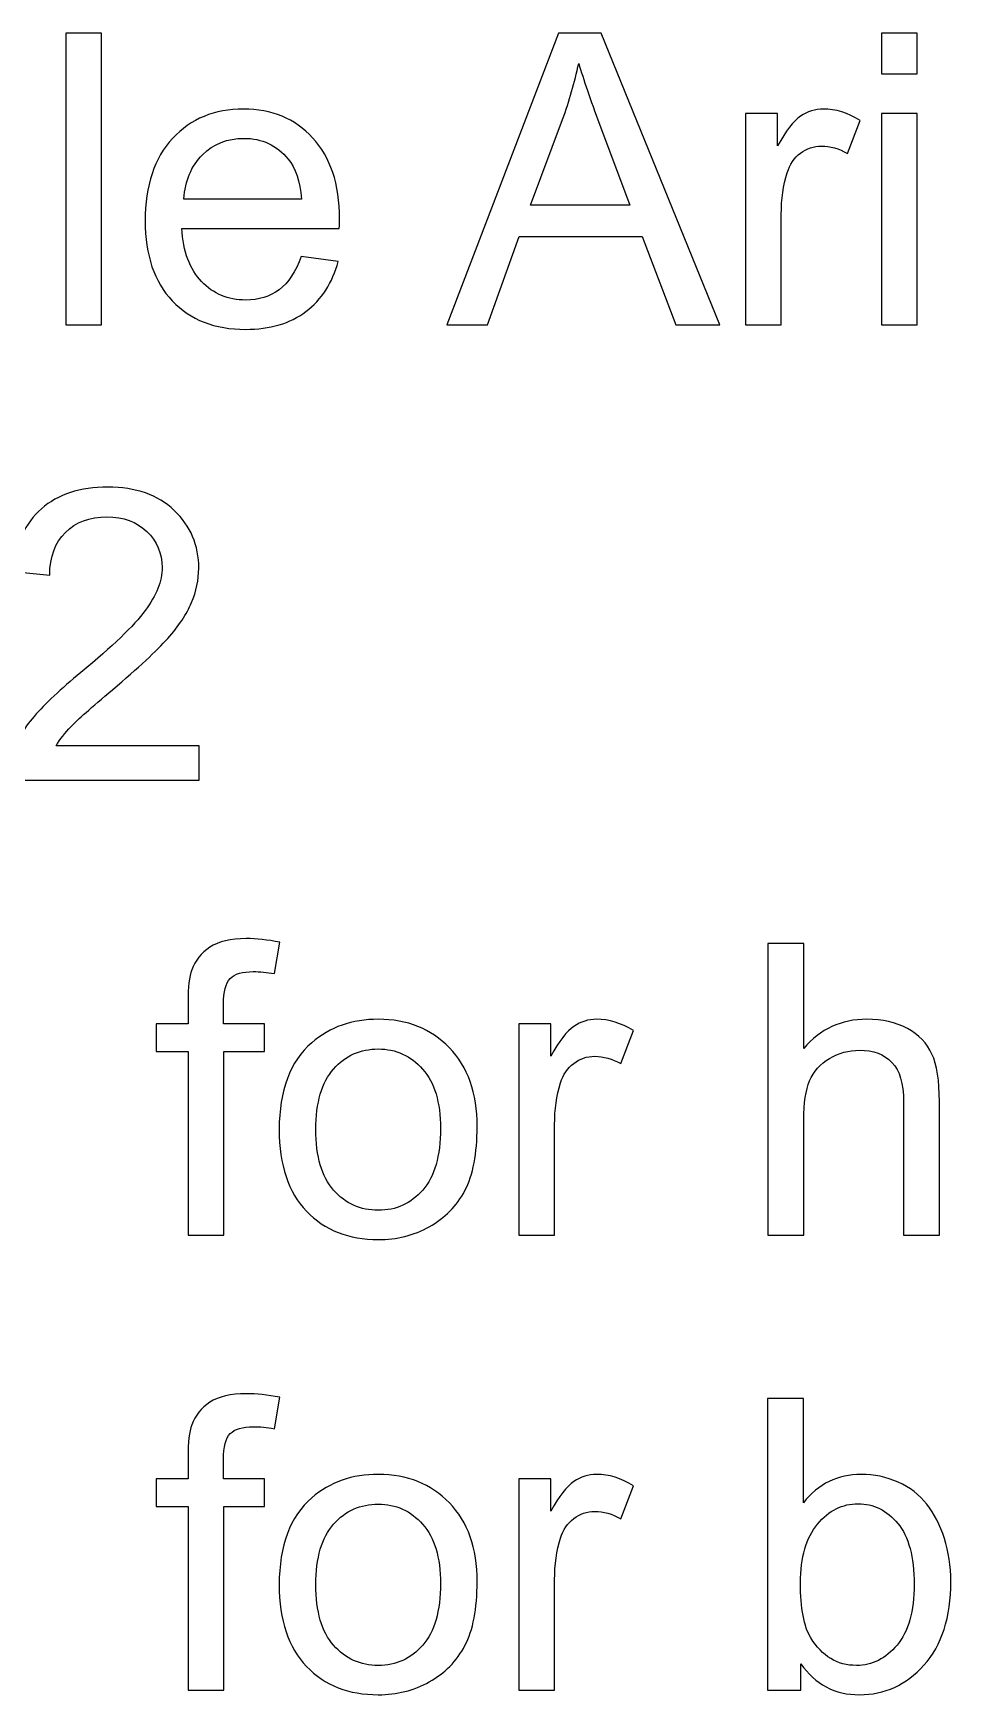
# Model space of a CAD drawing. Header units: centimetres. Extents: x -93 to 10, y -23 to 17.
# Drawn here: x -1.53 to 2.28, y 5.89 to 12.79 of the extents above; entities that cross this region are included whole.
import ezdxf

# ---------------------------------------------------------------- set-up
doc = ezdxf.new("R2010")
doc.units = ezdxf.units.CM
doc.header["$MEASUREMENT"] = 0
doc.layers.add('CASE_LAYER', color=7, linetype='Continuous')

msp = doc.modelspace()

# ---------------------------------------------------------------- linework, layer by layer
at = {"layer": 'CASE_LAYER', "color": 250}
for points, knots in [([(-1.39904, 11.57997), (-1.39904, 11.57997), (-1.39904, 12.79239), (-1.39904, 12.79239), (-1.39904, 12.79239), (-1.25002, 12.79239), (-1.25002, 12.79239), (-1.25002, 12.79239), (-1.25002, 11.57997), (-1.25002, 11.57997), (-1.25002, 11.57997), (-1.39904, 11.57997), (-1.39904, 11.57997)], [0, 0, 0, 0, 0.25, 0.25, 0.25, 0.5, 0.5, 0.5, 0.75, 0.75, 0.75, 1, 1, 1, 1]), ([(0.18507, 11.57997), (0.18507, 11.57997), (0.65017, 12.79239), (0.65017, 12.79239), (0.65017, 12.79239), (0.82656, 12.79239), (0.82656, 12.79239), (0.82656, 12.79239), (1.32017, 11.57997), (1.32017, 11.57997), (1.32017, 11.57997), (1.13757, 11.57997), (1.13757, 11.57997), (1.13757, 11.57997), (0.9973, 11.94742), (0.9973, 11.94742), (0.9973, 11.94742), (0.48676, 11.94742), (0.48676, 11.94742), (0.48676, 11.94742), (0.35525, 11.57997), (0.35525, 11.57997), (0.35525, 11.57997), (0.18507, 11.57997), (0.18507, 11.57997)], [0, 0, 0, 0, 0.125, 0.125, 0.125, 0.25, 0.25, 0.25, 0.375, 0.375, 0.375, 0.5, 0.5, 0.5, 0.625, 0.625, 0.625, 0.75, 0.75, 0.75, 0.875, 0.875, 0.875, 1, 1, 1, 1]), ([(1.9927, 12.62306), (1.9927, 12.62306), (1.9927, 12.79239), (1.9927, 12.79239), (1.9927, 12.79239), (2.14171, 12.79239), (2.14171, 12.79239), (2.14171, 12.79239), (2.14171, 12.62306), (2.14171, 12.62306), (2.14171, 12.62306), (1.9927, 12.62306), (1.9927, 12.62306)], [0, 0, 0, 0, 0.25, 0.25, 0.25, 0.5, 0.5, 0.5, 0.75, 0.75, 0.75, 1, 1, 1, 1]), ([(0.5339, 12.07781), (0.5339, 12.07781), (0.94707, 12.07781), (0.94707, 12.07781), (0.94707, 12.07781), (0.82063, 12.41394), (0.82063, 12.41394), (0.78253, 12.5161), (0.75375, 12.60048), (0.73371, 12.66709), (0.71706, 12.58807), (0.69476, 12.51045), (0.66682, 12.43369), (0.66682, 12.43369), (0.5339, 12.07781), (0.5339, 12.07781)], [0, 0, 0, 0, 0.2, 0.2, 0.2, 0.4, 0.4, 0.4, 0.6, 0.6, 0.6, 0.8, 0.8, 0.8, 1, 1, 1, 1]), ([(-0.42001, 11.86445), (-0.42001, 11.86445), (-0.26592, 11.84413), (-0.26592, 11.84413), (-0.28991, 11.75467), (-0.33478, 11.68496), (-0.40026, 11.63557), (-0.46573, 11.58618), (-0.54927, 11.56134), (-0.65115, 11.56134), (-0.77928, 11.56134), (-0.88088, 11.60085), (-0.95595, 11.67988), (-1.03102, 11.75862), (-1.06856, 11.86953), (-1.06856, 12.01205), (-1.06856, 12.15937), (-1.03074, 12.27395), (-0.95482, 12.35523), (-0.8789, 12.4368), (-0.78041, 12.47743), (-0.65934, 12.47743), (-0.54221, 12.47743), (-0.44654, 12.43764), (-0.37232, 12.35777), (-0.29809, 12.2779), (-0.26084, 12.16558), (-0.26084, 12.0208), (-0.26084, 12.01205), (-0.26112, 11.99879), (-0.26169, 11.98129), (-0.26169, 11.98129), (-0.91616, 11.98129), (-0.91616, 11.98129), (-0.91051, 11.88505), (-0.88342, 11.81111), (-0.83431, 11.76003), (-0.78549, 11.70895), (-0.72425, 11.68326), (-0.65115, 11.68326), (-0.59668, 11.68326), (-0.55012, 11.69766), (-0.51173, 11.72644), (-0.47307, 11.75523), (-0.44259, 11.80123), (-0.42001, 11.86445)], [0, 0, 0, 0, 0.0666667, 0.0666667, 0.0666667, 0.1333333, 0.1333333, 0.1333333, 0.2, 0.2, 0.2, 0.2666667, 0.2666667, 0.2666667, 0.3333333, 0.3333333, 0.3333333, 0.4, 0.4, 0.4, 0.4666667, 0.4666667, 0.4666667, 0.5333333, 0.5333333, 0.5333333, 0.6, 0.6, 0.6, 0.6666667, 0.6666667, 0.6666667, 0.7333333, 0.7333333, 0.7333333, 0.8, 0.8, 0.8, 0.8666667, 0.8666667, 0.8666667, 0.9333333, 0.9333333, 0.9333333, 1, 1, 1, 1]), ([(1.42713, 11.57997), (1.42713, 11.57997), (1.42713, 12.45881), (1.42713, 12.45881), (1.42713, 12.45881), (1.5609, 12.45881), (1.5609, 12.45881), (1.5609, 12.45881), (1.5609, 12.32419), (1.5609, 12.32419), (1.59505, 12.38656), (1.62666, 12.42776), (1.65573, 12.44752), (1.68479, 12.46756), (1.71669, 12.47743), (1.7514, 12.47743), (1.80163, 12.47743), (1.85272, 12.46163), (1.90465, 12.4303), (1.90465, 12.4303), (1.85159, 12.29286), (1.85159, 12.29286), (1.81546, 12.31318), (1.77934, 12.32334), (1.74321, 12.32334), (1.71076, 12.32334), (1.68169, 12.31346), (1.65601, 12.29399), (1.63033, 12.27452), (1.61198, 12.24742), (1.60098, 12.21271), (1.58432, 12.15994), (1.57614, 12.10208), (1.57614, 12.03914), (1.57614, 12.03914), (1.57614, 11.57997), (1.57614, 11.57997), (1.57614, 11.57997), (1.42713, 11.57997), (1.42713, 11.57997)], [0, 0, 0, 0, 0.0769231, 0.0769231, 0.0769231, 0.1538462, 0.1538462, 0.1538462, 0.2307692, 0.2307692, 0.2307692, 0.3076923, 0.3076923, 0.3076923, 0.3846154, 0.3846154, 0.3846154, 0.4615385, 0.4615385, 0.4615385, 0.5384615, 0.5384615, 0.5384615, 0.6153846, 0.6153846, 0.6153846, 0.6923077, 0.6923077, 0.6923077, 0.7692308, 0.7692308, 0.7692308, 0.8461538, 0.8461538, 0.8461538, 0.9230769, 0.9230769, 0.9230769, 1, 1, 1, 1]), ([(1.9927, 11.57997), (1.9927, 11.57997), (1.9927, 12.45881), (1.9927, 12.45881), (1.9927, 12.45881), (2.14171, 12.45881), (2.14171, 12.45881), (2.14171, 12.45881), (2.14171, 11.57997), (2.14171, 11.57997), (2.14171, 11.57997), (1.9927, 11.57997), (1.9927, 11.57997)], [0, 0, 0, 0, 0.25, 0.25, 0.25, 0.5, 0.5, 0.5, 0.75, 0.75, 0.75, 1, 1, 1, 1]), ([(-0.90769, 12.10321), (-0.90769, 12.10321), (-0.41832, 12.10321), (-0.41832, 12.10321), (-0.42481, 12.17715), (-0.44372, 12.23247), (-0.47448, 12.26944), (-0.52161, 12.32673), (-0.58314, 12.35552), (-0.65849, 12.35552), (-0.72679, 12.35552), (-0.78408, 12.33266), (-0.83064, 12.28694), (-0.87693, 12.24122), (-0.90261, 12.17997), (-0.90769, 12.10321)], [0, 0, 0, 0, 0.2, 0.2, 0.2, 0.4, 0.4, 0.4, 0.6, 0.6, 0.6, 0.8, 0.8, 0.8, 1, 1, 1, 1]), ([(-0.84419, 9.83048), (-0.84419, 9.83048), (-0.84419, 9.68824), (-0.84419, 9.68824), (-0.84419, 9.68824), (-1.64683, 9.68824), (-1.64683, 9.68824), (-1.64796, 9.72408), (-1.64204, 9.75851), (-1.62934, 9.79182), (-1.60873, 9.84628), (-1.57571, 9.90019), (-1.53028, 9.95296), (-1.48484, 10.00574), (-1.41993, 10.0667), (-1.33554, 10.13584), (-1.20431, 10.24393), (-1.11513, 10.32945), (-1.06856, 10.39267), (-1.02171, 10.45588), (-0.99829, 10.51571), (-0.99829, 10.57216), (-0.99829, 10.63114), (-1.01945, 10.68081), (-1.06179, 10.72145), (-1.10412, 10.76181), (-1.15944, 10.78213), (-1.22745, 10.78213), (-1.29942, 10.78213), (-1.35699, 10.76068), (-1.40017, 10.71778), (-1.44335, 10.67517), (-1.46508, 10.6159), (-1.46565, 10.53999), (-1.46565, 10.53999), (-1.61805, 10.55522), (-1.61805, 10.55522), (-1.6076, 10.66924), (-1.56809, 10.75617), (-1.4998, 10.816), (-1.43122, 10.87583), (-1.33949, 10.90574), (-1.22407, 10.90574), (-1.10779, 10.90574), (-1.0155, 10.87357), (-0.94777, 10.80894), (-0.87975, 10.74431), (-0.84589, 10.66416), (-0.84589, 10.56877), (-0.84589, 10.52023), (-0.85577, 10.47253), (-0.8758, 10.42569), (-0.89556, 10.37855), (-0.92858, 10.32917), (-0.97458, 10.27724), (-1.02087, 10.22559), (-1.09735, 10.15419), (-1.20403, 10.06388), (-1.29349, 9.98881), (-1.35107, 9.93801), (-1.37647, 9.9112), (-1.40187, 9.88438), (-1.42275, 9.85757), (-1.4394, 9.83048), (-1.4394, 9.83048), (-0.84419, 9.83048), (-0.84419, 9.83048)], [0, 0, 0, 0, 0.0454545, 0.0454545, 0.0454545, 0.0909091, 0.0909091, 0.0909091, 0.1363636, 0.1363636, 0.1363636, 0.1818182, 0.1818182, 0.1818182, 0.2272727, 0.2272727, 0.2272727, 0.2727273, 0.2727273, 0.2727273, 0.3181818, 0.3181818, 0.3181818, 0.3636364, 0.3636364, 0.3636364, 0.4090909, 0.4090909, 0.4090909, 0.4545455, 0.4545455, 0.4545455, 0.5, 0.5, 0.5, 0.5454545, 0.5454545, 0.5454545, 0.5909091, 0.5909091, 0.5909091, 0.6363636, 0.6363636, 0.6363636, 0.6818182, 0.6818182, 0.6818182, 0.7272727, 0.7272727, 0.7272727, 0.7727273, 0.7727273, 0.7727273, 0.8181818, 0.8181818, 0.8181818, 0.8636364, 0.8636364, 0.8636364, 0.9090909, 0.9090909, 0.9090909, 0.9545455, 0.9545455, 0.9545455, 1, 1, 1, 1]), ([(-0.89049, 7.79651), (-0.89049, 7.79651), (-0.89049, 8.5602), (-0.89049, 8.5602), (-0.89049, 8.5602), (-1.02257, 8.5602), (-1.02257, 8.5602), (-1.02257, 8.5602), (-1.02257, 8.67535), (-1.02257, 8.67535), (-1.02257, 8.67535), (-0.89049, 8.67535), (-0.89049, 8.67535), (-0.89049, 8.67535), (-0.89049, 8.76848), (-0.89049, 8.76848), (-0.89049, 8.82747), (-0.88541, 8.87121), (-0.87497, 8.89971), (-0.86057, 8.9381), (-0.83574, 8.96942), (-0.79961, 8.99341), (-0.76377, 9.0174), (-0.71326, 9.02925), (-0.64834, 9.02925), (-0.60629, 9.02925), (-0.56001, 9.02417), (-0.50921, 9.0143), (-0.50921, 9.0143), (-0.5315, 8.88391), (-0.5315, 8.88391), (-0.56255, 8.88927), (-0.59162, 8.89209), (-0.61928, 8.89209), (-0.66443, 8.89209), (-0.69632, 8.8825), (-0.71523, 8.86331), (-0.73386, 8.84412), (-0.74317, 8.80827), (-0.74317, 8.75578), (-0.74317, 8.75578), (-0.74317, 8.67535), (-0.74317, 8.67535), (-0.74317, 8.67535), (-0.57214, 8.67535), (-0.57214, 8.67535), (-0.57214, 8.67535), (-0.57214, 8.5602), (-0.57214, 8.5602), (-0.57214, 8.5602), (-0.74148, 8.5602), (-0.74148, 8.5602), (-0.74148, 8.5602), (-0.74148, 7.79651), (-0.74148, 7.79651), (-0.74148, 7.79651), (-0.89049, 7.79651), (-0.89049, 7.79651)], [0, 0, 0, 0, 0.0526316, 0.0526316, 0.0526316, 0.1052632, 0.1052632, 0.1052632, 0.1578947, 0.1578947, 0.1578947, 0.2105263, 0.2105263, 0.2105263, 0.2631579, 0.2631579, 0.2631579, 0.3157895, 0.3157895, 0.3157895, 0.3684211, 0.3684211, 0.3684211, 0.4210526, 0.4210526, 0.4210526, 0.4736842, 0.4736842, 0.4736842, 0.5263158, 0.5263158, 0.5263158, 0.5789474, 0.5789474, 0.5789474, 0.6315789, 0.6315789, 0.6315789, 0.6842105, 0.6842105, 0.6842105, 0.7368421, 0.7368421, 0.7368421, 0.7894737, 0.7894737, 0.7894737, 0.8421053, 0.8421053, 0.8421053, 0.8947368, 0.8947368, 0.8947368, 0.9473684, 0.9473684, 0.9473684, 1, 1, 1, 1]), ([(1.52052, 7.79651), (1.52052, 7.79651), (1.52052, 9.00893), (1.52052, 9.00893), (1.52052, 9.00893), (1.66953, 9.00893), (1.66953, 9.00893), (1.66953, 9.00893), (1.66953, 8.57262), (1.66953, 8.57262), (1.73868, 8.65362), (1.82588, 8.69397), (1.93143, 8.69397), (1.99606, 8.69397), (2.05223, 8.68127), (2.1002, 8.65559), (2.1479, 8.62991), (2.18205, 8.59463), (2.20265, 8.54948), (2.22325, 8.50432), (2.23341, 8.43856), (2.23341, 8.35277), (2.23341, 8.35277), (2.23341, 7.79651), (2.23341, 7.79651), (2.23341, 7.79651), (2.0844, 7.79651), (2.0844, 7.79651), (2.0844, 7.79651), (2.0844, 8.3522), (2.0844, 8.3522), (2.0844, 8.42643), (2.06831, 8.48062), (2.03642, 8.51448), (2.00425, 8.54835), (1.95909, 8.56528), (1.90039, 8.56528), (1.85665, 8.56528), (1.81544, 8.55399), (1.77678, 8.53113), (1.73811, 8.50827), (1.71074, 8.47723), (1.69409, 8.438), (1.67772, 8.39905), (1.66953, 8.34515), (1.66953, 8.27629), (1.66953, 8.27629), (1.66953, 7.79651), (1.66953, 7.79651), (1.66953, 7.79651), (1.52052, 7.79651), (1.52052, 7.79651)], [0, 0, 0, 0, 0.0588235, 0.0588235, 0.0588235, 0.1176471, 0.1176471, 0.1176471, 0.1764706, 0.1764706, 0.1764706, 0.2352941, 0.2352941, 0.2352941, 0.2941176, 0.2941176, 0.2941176, 0.3529412, 0.3529412, 0.3529412, 0.4117647, 0.4117647, 0.4117647, 0.4705882, 0.4705882, 0.4705882, 0.5294118, 0.5294118, 0.5294118, 0.5882353, 0.5882353, 0.5882353, 0.6470588, 0.6470588, 0.6470588, 0.7058824, 0.7058824, 0.7058824, 0.7647059, 0.7647059, 0.7647059, 0.8235294, 0.8235294, 0.8235294, 0.8823529, 0.8823529, 0.8823529, 0.9411765, 0.9411765, 0.9411765, 1, 1, 1, 1]), ([(-0.51147, 8.23593), (-0.51147, 8.39821), (-0.46631, 8.51843), (-0.37572, 8.59661), (-0.30037, 8.66152), (-0.20808, 8.69397), (-0.09943, 8.69397), (0.02108, 8.69397), (0.11986, 8.65446), (0.19662, 8.57544), (0.27311, 8.4967), (0.31149, 8.38748), (0.31149, 8.24835), (0.31149, 8.13546), (0.29455, 8.04684), (0.26069, 7.98221), (0.22682, 7.91758), (0.17743, 7.86735), (0.11252, 7.83151), (0.04789, 7.79566), (-0.02294, 7.77788), (-0.09943, 7.77788), (-0.22248, 7.77788), (-0.32182, 7.81711), (-0.39773, 7.89585), (-0.47365, 7.97459), (-0.51147, 8.08804), (-0.51147, 8.23593)], [0, 0, 0, 0, 0.1111111, 0.1111111, 0.1111111, 0.2222222, 0.2222222, 0.2222222, 0.3333333, 0.3333333, 0.3333333, 0.4444444, 0.4444444, 0.4444444, 0.5555556, 0.5555556, 0.5555556, 0.6666667, 0.6666667, 0.6666667, 0.7777778, 0.7777778, 0.7777778, 0.8888889, 0.8888889, 0.8888889, 1, 1, 1, 1]), ([(0.48449, 7.79651), (0.48449, 7.79651), (0.48449, 8.67535), (0.48449, 8.67535), (0.48449, 8.67535), (0.61826, 8.67535), (0.61826, 8.67535), (0.61826, 8.67535), (0.61826, 8.54073), (0.61826, 8.54073), (0.65241, 8.6031), (0.68402, 8.6443), (0.71309, 8.66406), (0.74215, 8.6841), (0.77405, 8.69397), (0.80876, 8.69397), (0.85899, 8.69397), (0.91008, 8.67817), (0.96201, 8.64684), (0.96201, 8.64684), (0.90895, 8.5094), (0.90895, 8.5094), (0.87282, 8.52972), (0.8367, 8.53988), (0.80057, 8.53988), (0.76812, 8.53988), (0.73905, 8.53), (0.71337, 8.51053), (0.68769, 8.49106), (0.66934, 8.46396), (0.65834, 8.42925), (0.64168, 8.37648), (0.6335, 8.31862), (0.6335, 8.25568), (0.6335, 8.25568), (0.6335, 7.79651), (0.6335, 7.79651), (0.6335, 7.79651), (0.48449, 7.79651), (0.48449, 7.79651)], [0, 0, 0, 0, 0.0769231, 0.0769231, 0.0769231, 0.1538462, 0.1538462, 0.1538462, 0.2307692, 0.2307692, 0.2307692, 0.3076923, 0.3076923, 0.3076923, 0.3846154, 0.3846154, 0.3846154, 0.4615385, 0.4615385, 0.4615385, 0.5384615, 0.5384615, 0.5384615, 0.6153846, 0.6153846, 0.6153846, 0.6923077, 0.6923077, 0.6923077, 0.7692308, 0.7692308, 0.7692308, 0.8461538, 0.8461538, 0.8461538, 0.9230769, 0.9230769, 0.9230769, 1, 1, 1, 1]), ([(-0.35907, 8.23565), (-0.35907, 8.12332), (-0.33452, 8.03922), (-0.28541, 7.98362), (-0.23602, 7.92774), (-0.17422, 7.8998), (-0.09943, 7.8998), (-0.02548, 7.8998), (0.03604, 7.92774), (0.08543, 7.98391), (0.13454, 8.04007), (0.15909, 8.12558), (0.15909, 8.24044), (0.15909, 8.34882), (0.13425, 8.43094), (0.08486, 8.48654), (0.03548, 8.54242), (-0.02605, 8.57036), (-0.09943, 8.57036), (-0.17422, 8.57036), (-0.23602, 8.5427), (-0.28541, 8.48711), (-0.33452, 8.43151), (-0.35907, 8.34769), (-0.35907, 8.23565)], [0, 0, 0, 0, 0.125, 0.125, 0.125, 0.25, 0.25, 0.25, 0.375, 0.375, 0.375, 0.5, 0.5, 0.5, 0.625, 0.625, 0.625, 0.75, 0.75, 0.75, 0.875, 0.875, 0.875, 1, 1, 1, 1]), ([(-0.89049, 5.90478), (-0.89049, 5.90478), (-0.89049, 6.66847), (-0.89049, 6.66847), (-0.89049, 6.66847), (-1.02257, 6.66847), (-1.02257, 6.66847), (-1.02257, 6.66847), (-1.02257, 6.78362), (-1.02257, 6.78362), (-1.02257, 6.78362), (-0.89049, 6.78362), (-0.89049, 6.78362), (-0.89049, 6.78362), (-0.89049, 6.87675), (-0.89049, 6.87675), (-0.89049, 6.93574), (-0.88541, 6.97948), (-0.87497, 7.00798), (-0.86057, 7.04637), (-0.83574, 7.07769), (-0.79961, 7.10168), (-0.76377, 7.12567), (-0.71326, 7.13752), (-0.64834, 7.13752), (-0.60629, 7.13752), (-0.56001, 7.13244), (-0.50921, 7.12257), (-0.50921, 7.12257), (-0.5315, 6.99218), (-0.5315, 6.99218), (-0.56255, 6.99754), (-0.59162, 7.00036), (-0.61928, 7.00036), (-0.66443, 7.00036), (-0.69632, 6.99077), (-0.71523, 6.97158), (-0.73386, 6.95239), (-0.74317, 6.91654), (-0.74317, 6.86405), (-0.74317, 6.86405), (-0.74317, 6.78362), (-0.74317, 6.78362), (-0.74317, 6.78362), (-0.57214, 6.78362), (-0.57214, 6.78362), (-0.57214, 6.78362), (-0.57214, 6.66847), (-0.57214, 6.66847), (-0.57214, 6.66847), (-0.74148, 6.66847), (-0.74148, 6.66847), (-0.74148, 6.66847), (-0.74148, 5.90478), (-0.74148, 5.90478), (-0.74148, 5.90478), (-0.89049, 5.90478), (-0.89049, 5.90478)], [0, 0, 0, 0, 0.0526316, 0.0526316, 0.0526316, 0.1052632, 0.1052632, 0.1052632, 0.1578947, 0.1578947, 0.1578947, 0.2105263, 0.2105263, 0.2105263, 0.2631579, 0.2631579, 0.2631579, 0.3157895, 0.3157895, 0.3157895, 0.3684211, 0.3684211, 0.3684211, 0.4210526, 0.4210526, 0.4210526, 0.4736842, 0.4736842, 0.4736842, 0.5263158, 0.5263158, 0.5263158, 0.5789474, 0.5789474, 0.5789474, 0.6315789, 0.6315789, 0.6315789, 0.6842105, 0.6842105, 0.6842105, 0.7368421, 0.7368421, 0.7368421, 0.7894737, 0.7894737, 0.7894737, 0.8421053, 0.8421053, 0.8421053, 0.8947368, 0.8947368, 0.8947368, 0.9473684, 0.9473684, 0.9473684, 1, 1, 1, 1]), ([(1.65768, 5.90478), (1.65768, 5.90478), (1.51883, 5.90478), (1.51883, 5.90478), (1.51883, 5.90478), (1.51883, 7.1172), (1.51883, 7.1172), (1.51883, 7.1172), (1.66784, 7.1172), (1.66784, 7.1172), (1.66784, 7.1172), (1.66784, 6.68456), (1.66784, 6.68456), (1.73077, 6.76302), (1.81093, 6.80224), (1.90857, 6.80224), (1.96248, 6.80224), (2.01384, 6.79152), (2.0621, 6.76979), (2.11036, 6.74806), (2.14987, 6.7173), (2.1812, 6.67807), (2.21225, 6.63856), (2.2368, 6.59114), (2.2543, 6.53555), (2.27208, 6.48023), (2.28082, 6.42068), (2.28082, 6.35746), (2.28082, 6.20732), (2.24357, 6.09105), (2.16935, 6.0092), (2.09484, 5.92708), (2.00566, 5.88615), (1.90152, 5.88615), (1.79794, 5.88615), (1.71666, 5.92933), (1.65768, 6.01541), (1.65768, 6.01541), (1.65768, 5.90478), (1.65768, 5.90478)], [0, 0, 0, 0, 0.0769231, 0.0769231, 0.0769231, 0.1538462, 0.1538462, 0.1538462, 0.2307692, 0.2307692, 0.2307692, 0.3076923, 0.3076923, 0.3076923, 0.3846154, 0.3846154, 0.3846154, 0.4615385, 0.4615385, 0.4615385, 0.5384615, 0.5384615, 0.5384615, 0.6153846, 0.6153846, 0.6153846, 0.6923077, 0.6923077, 0.6923077, 0.7692308, 0.7692308, 0.7692308, 0.8461538, 0.8461538, 0.8461538, 0.9230769, 0.9230769, 0.9230769, 1, 1, 1, 1]), ([(-0.51147, 6.3442), (-0.51147, 6.50648), (-0.46631, 6.6267), (-0.37572, 6.70488), (-0.30037, 6.76979), (-0.20808, 6.80224), (-0.09943, 6.80224), (0.02108, 6.80224), (0.11986, 6.76273), (0.19662, 6.68371), (0.27311, 6.60497), (0.31149, 6.49575), (0.31149, 6.35662), (0.31149, 6.24373), (0.29455, 6.15511), (0.26069, 6.09048), (0.22682, 6.02585), (0.17743, 5.97562), (0.11252, 5.93978), (0.04789, 5.90393), (-0.02294, 5.88615), (-0.09943, 5.88615), (-0.22248, 5.88615), (-0.32182, 5.92538), (-0.39773, 6.00412), (-0.47365, 6.08286), (-0.51147, 6.19631), (-0.51147, 6.3442)], [0, 0, 0, 0, 0.1111111, 0.1111111, 0.1111111, 0.2222222, 0.2222222, 0.2222222, 0.3333333, 0.3333333, 0.3333333, 0.4444444, 0.4444444, 0.4444444, 0.5555556, 0.5555556, 0.5555556, 0.6666667, 0.6666667, 0.6666667, 0.7777778, 0.7777778, 0.7777778, 0.8888889, 0.8888889, 0.8888889, 1, 1, 1, 1]), ([(0.48449, 5.90478), (0.48449, 5.90478), (0.48449, 6.78362), (0.48449, 6.78362), (0.48449, 6.78362), (0.61826, 6.78362), (0.61826, 6.78362), (0.61826, 6.78362), (0.61826, 6.649), (0.61826, 6.649), (0.65241, 6.71137), (0.68402, 6.75257), (0.71309, 6.77233), (0.74215, 6.79237), (0.77405, 6.80224), (0.80876, 6.80224), (0.85899, 6.80224), (0.91008, 6.78644), (0.96201, 6.75511), (0.96201, 6.75511), (0.90895, 6.61767), (0.90895, 6.61767), (0.87282, 6.63799), (0.8367, 6.64815), (0.80057, 6.64815), (0.76812, 6.64815), (0.73905, 6.63827), (0.71337, 6.6188), (0.68769, 6.59933), (0.66934, 6.57223), (0.65834, 6.53752), (0.64168, 6.48475), (0.6335, 6.42689), (0.6335, 6.36395), (0.6335, 6.36395), (0.6335, 5.90478), (0.6335, 5.90478), (0.6335, 5.90478), (0.48449, 5.90478), (0.48449, 5.90478)], [0, 0, 0, 0, 0.0769231, 0.0769231, 0.0769231, 0.1538462, 0.1538462, 0.1538462, 0.2307692, 0.2307692, 0.2307692, 0.3076923, 0.3076923, 0.3076923, 0.3846154, 0.3846154, 0.3846154, 0.4615385, 0.4615385, 0.4615385, 0.5384615, 0.5384615, 0.5384615, 0.6153846, 0.6153846, 0.6153846, 0.6923077, 0.6923077, 0.6923077, 0.7692308, 0.7692308, 0.7692308, 0.8461538, 0.8461538, 0.8461538, 0.9230769, 0.9230769, 0.9230769, 1, 1, 1, 1]), ([(-0.35907, 6.34392), (-0.35907, 6.23159), (-0.33452, 6.14749), (-0.28541, 6.09189), (-0.23602, 6.03601), (-0.17422, 6.00807), (-0.09943, 6.00807), (-0.02548, 6.00807), (0.03604, 6.03601), (0.08543, 6.09218), (0.13454, 6.14834), (0.15909, 6.23385), (0.15909, 6.34871), (0.15909, 6.45709), (0.13425, 6.53921), (0.08486, 6.59481), (0.03548, 6.65069), (-0.02605, 6.67863), (-0.09943, 6.67863), (-0.17422, 6.67863), (-0.23602, 6.65097), (-0.28541, 6.59538), (-0.33452, 6.53978), (-0.35907, 6.45596), (-0.35907, 6.34392)], [0, 0, 0, 0, 0.125, 0.125, 0.125, 0.25, 0.25, 0.25, 0.375, 0.375, 0.375, 0.5, 0.5, 0.5, 0.625, 0.625, 0.625, 0.75, 0.75, 0.75, 0.875, 0.875, 0.875, 1, 1, 1, 1]), ([(1.65599, 6.35069), (1.65599, 6.2457), (1.67038, 6.16979), (1.69888, 6.12294), (1.74573, 6.04646), (1.80895, 6.00807), (1.88882, 6.00807), (1.95401, 6.00807), (2.01017, 6.0363), (2.05731, 6.09274), (2.10472, 6.14918), (2.12843, 6.23329), (2.12843, 6.34505), (2.12843, 6.45963), (2.10585, 6.54401), (2.06041, 6.59848), (2.01497, 6.65295), (1.95994, 6.68033), (1.89559, 6.68033), (1.8304, 6.68033), (1.77424, 6.6521), (1.72711, 6.59566), (1.67969, 6.53921), (1.65599, 6.45765), (1.65599, 6.35069)], [0, 0, 0, 0, 0.125, 0.125, 0.125, 0.25, 0.25, 0.25, 0.375, 0.375, 0.375, 0.5, 0.5, 0.5, 0.625, 0.625, 0.625, 0.75, 0.75, 0.75, 0.875, 0.875, 0.875, 1, 1, 1, 1])]:
    msp.add_open_spline(points, degree=3, knots=knots, dxfattribs=at)

doc.saveas('drawing.dxf')
